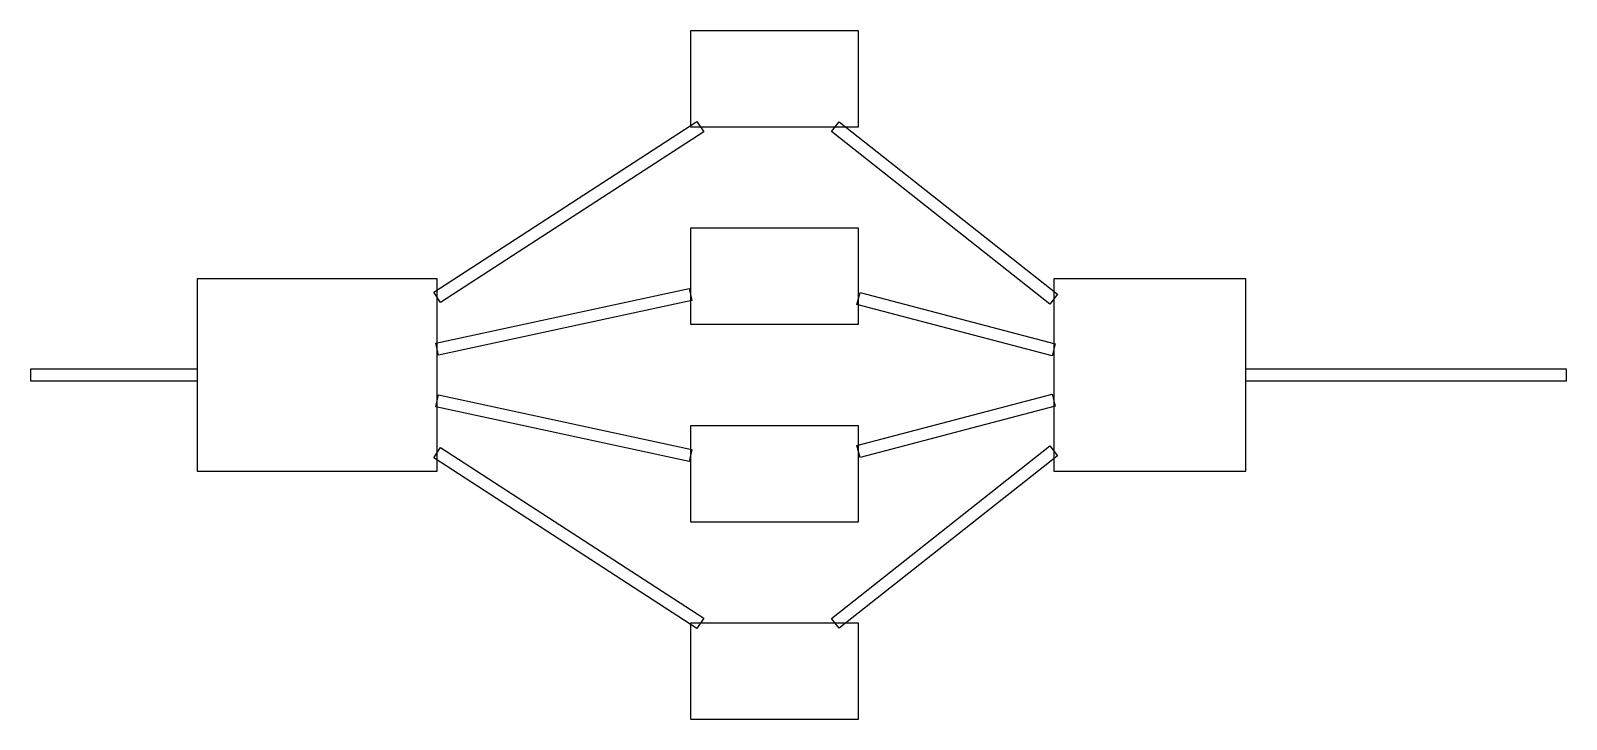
# Model space of a CAD drawing. Header units: millimetres. Extents: x 2.4 to 27.3, y 4.4 to 15.6.
import ezdxf

# ---------------------------------------------------------------- set-up
doc = ezdxf.new("R2010")
doc.units = ezdxf.units.MM
doc.layers.add('CHAMBERS', color=5, linetype='CONTINUOUS')
doc.layers.add('CHANNELS', color=3, linetype='CONTINUOUS')

msp = doc.modelspace()

# ---------------------------------------------------------------- linework, layer by layer
at = {"layer": 'CHAMBERS'}
for p, q in [((15.7785, 15.5785), (13.0535, 15.5785)), ((13.0535, 15.5785), (13.0535, 14.0215)), ((15.7785, 14.0215), (15.7785, 15.5785)), ((13.0535, 14.0215), (15.7785, 14.0215)), ((15.7785, 12.3785), (13.0535, 12.3785)), ((13.0535, 12.3785), (13.0535, 10.8215)), ((15.7785, 10.8215), (15.7785, 12.3785)), ((8.9465, 11.5575), (5.0535, 11.5575)), ((5.0535, 11.5575), (5.0535, 8.4425)), ((8.9465, 8.4425), (8.9465, 11.5575)), ((22.0575, 11.5575), (18.9425, 11.5575)), ((18.9425, 11.5575), (18.9425, 8.4425)), ((22.0575, 8.4425), (22.0575, 11.5575)), ((13.0535, 10.8215), (15.7785, 10.8215)), ((15.7785, 9.1785), (13.0535, 9.1785)), ((13.0535, 9.1785), (13.0535, 7.6215)), ((15.7785, 7.6215), (15.7785, 9.1785)), ((5.0535, 8.4425), (8.9465, 8.4425)), ((18.9425, 8.4425), (22.0575, 8.4425)), ((13.0535, 7.6215), (15.7785, 7.6215)), ((15.7785, 5.9785), (13.0535, 5.9785)), ((13.0535, 5.9785), (13.0535, 4.4215)), ((15.7785, 4.4215), (15.7785, 5.9785)), ((13.0535, 4.4215), (15.7785, 4.4215))]:
    msp.add_line(p, q, dxfattribs=at)
at = {"layer": 'CHANNELS'}
for p, q in [((8.8922, 11.3438), (13.1589, 14.1054)), ((13.1589, 14.1054), (13.2676, 13.9376)), ((15.3408, 13.943), (15.4647, 14.1)), ((18.8806, 11.1503), (15.3408, 13.943)), ((15.4647, 14.1), (19.0044, 11.3073)), ((13.2676, 13.9376), (9.0008, 11.1759)), ((9.0008, 11.1759), (8.8922, 11.3438)), ((8.9254, 10.5177), (13.0324, 11.4038)), ((13.0746, 11.2083), (8.9676, 10.3222)), ((13.0324, 11.4038), (13.0746, 11.2083)), ((15.7531, 11.145), (15.8039, 11.3384)), ((15.8039, 11.3384), (18.9679, 10.5063)), ((19.0044, 11.3073), (18.8806, 11.1503)), ((18.9171, 10.3129), (15.7531, 11.145)), ((8.9676, 10.3222), (8.9254, 10.5177)), ((18.9679, 10.5063), (18.9171, 10.3129)), ((2.357, 10.1), (5.0535, 10.1)), ((2.357, 9.9), (2.357, 10.1)), ((5.0535, 10.1), (5.0535, 9.9)), ((22.0575, 10.1), (27.253, 10.1)), ((22.0575, 9.9), (22.0575, 10.1)), ((27.253, 10.1), (27.253, 9.9)), ((5.0535, 9.9), (2.357, 9.9)), ((27.253, 9.9), (22.0575, 9.9)), ((8.9254, 9.4823), (8.9676, 9.6778)), ((13.0324, 8.5962), (8.9254, 9.4823)), ((8.9676, 9.6778), (13.0746, 8.7917)), ((15.7531, 8.855), (18.9171, 9.6871)), ((18.9679, 9.4937), (15.8039, 8.6616)), ((18.9171, 9.6871), (18.9679, 9.4937)), ((8.8922, 8.6562), (9.0008, 8.8241)), ((9.0008, 8.8241), (13.2676, 6.0624)), ((13.0746, 8.7917), (13.0324, 8.5962)), ((15.3408, 6.057), (18.8806, 8.8497)), ((15.8039, 8.6616), (15.7531, 8.855)), ((18.8806, 8.8497), (19.0044, 8.6927)), ((13.1589, 5.8946), (8.8922, 8.6562)), ((19.0044, 8.6927), (15.4647, 5.9)), ((13.2676, 6.0624), (13.1589, 5.8946)), ((15.4647, 5.9), (15.3408, 6.057))]:
    msp.add_line(p, q, dxfattribs=at)

doc.saveas('drawing.dxf')
